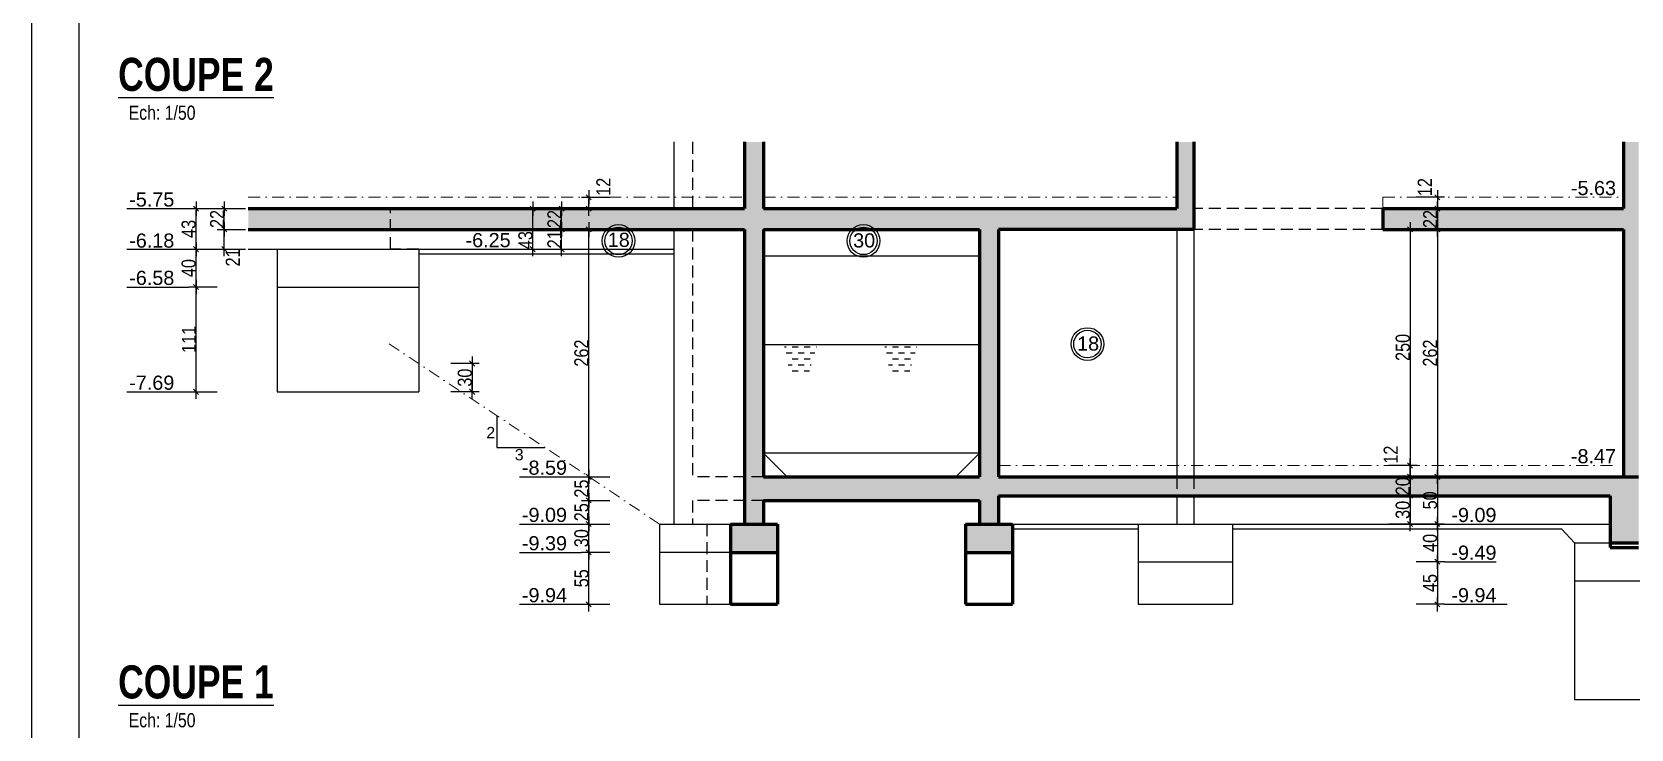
# Model space of a CAD drawing. Header units: centimetres. Extents: x 16433 to 114398, y -50094 to -12305.
# Drawn here: x 52258 to 53952, y -35873 to -35135 of the extents above; entities that cross this region are included whole.
import ezdxf
from ezdxf.enums import TextEntityAlignment as Align

# ---------------------------------------------------------------- set-up
doc = ezdxf.new("R2010")
doc.units = ezdxf.units.CM
doc.header["$LTSCALE"] = 0.5
doc.linetypes.add('CACHEX2', pattern=[19.05, 12.7, -6.35])
doc.linetypes.add('TIRETPTX2', pattern=[50.8, 25.4, -12.7, 0, -12.7])
doc.layers.get('DEFPOINTS').update_dxf_attribs({"linetype": 'CONTINUOUS'})
for name, color, linetype in [('01_cote_gen', 4, 'CONTINUOUS'), ('01_linteaux', 2, 'CONTINUOUS'), ('01_poch_murs', 253, 'CONTINUOUS'), ('01_texte', 230, 'CONTINUOUS'), ('AA_COTES', 2, 'CONTINUOUS')]:
    doc.layers.add(name, color=color, linetype=linetype)
doc.layers.add('01_murs_coup', color=5, linetype='CONTINUOUS', lineweight=60)
doc.layers.add('01_tram_axes', color=2, linetype='TIRETPTX2', lineweight=9)
doc.styles.add('ARIAL', font='arial.ttf')
doc.styles.add('impact', font='impact.ttf')
doc.styles.add('MATTE_TXT', font='arial.ttf')
doc.styles.add('STYLE2', font='ARIALN.TTF')
doc.dimstyles.new('JB50', dxfattribs={"dimscale": 0.1, "dimtxt": 150, "dimasz": 15, "dimexe": 0.1, "dimexo": 0.1, "dimgap": 0.09, "dimtad": 1, "dimdec": 1, "dimdsep": 46, "dimtxsty": 'STYLE2', "dimblk1": 'BOND_G', "dimblk2": 'BOND_D', "dimsah": 1, "dimcen": 1.5, "dimdle": 0.01, "dimse1": 1, "dimse2": 1, "dimclrd": 4, "dimclre": 2, "dimclrt": 6, "dimazin": 2, "dimtfac": 2.333333, "dimtdec": 1, "dimtix": 1, "dimtmove": 2, "dimatfit": 3, "dimldrblk": 'BOND_G', "dimfxl": 1, "dimtolj": 1, "dimtzin": 0, "dimarcsym": 0})

# ---------------------------------------------------------------- blocks, each defined once
blk = doc.blocks.new('BOND_G')
at = {"layer": 'AA_COTES', "color": 0}
for p, q in [((0, -5), (0, 15)), ((5, 0), (-5, 0)), ((1.8, 1.8), (-1.8, -1.8))]:
    blk.add_line(p, q, dxfattribs=at)
blk = doc.blocks.new('BOND_D')
at = {"layer": 'AA_COTES', "color": 0}
for p, q in [((5, 0), (-5, 0)), ((-1.8, -1.8), (1.8, 1.8)), ((0, 5), (0, -15))]:
    blk.add_line(p, q, dxfattribs=at)
blk = doc.blocks.new('*D3674')
at = {"layer": '01_cote_gen', "color": 4, "lineweight": -2, "transparency": 16777216}
blk.add_line((52461.7, -35342.3), (52461.7, -35323.3), dxfattribs=at)
at = {"layer": 'DEFPOINTS', "color": 0}
for p in [(52461.7, -35321.8), (52487, -35321.8), (52487, -35343.8)]:
    blk.add_point(p, dxfattribs=at)
at = {"layer": '01_cote_gen', "color": 4, "lineweight": -2, "transparency": 16777216, "xscale": 1.5, "yscale": 1.5, "zscale": 1.5}
for name, p, rotation in [('BOND_D', (52461.7, -35321.8), 90), ('BOND_G', (52461.7, -35343.8), 270)]:
    blk.add_blockref(name, p, dxfattribs=dict(at, rotation=rotation))
at = {"layer": '01_cote_gen', "color": 6, "transparency": 16777216, "insert": (52454.1, -35332.8), "char_height": 15, "attachment_point": 5, "rotation": 90, "style": 'STYLE2'}
blk.add_mtext('\\A1;22', dxfattribs=at)
blk = doc.blocks.new('*D3675')
at = {"layer": '01_cote_gen', "color": 4, "lineweight": -2, "transparency": 16777216}
blk.add_line((52461.7, -35363.3), (52461.7, -35345.3), dxfattribs=at)
at = {"layer": 'DEFPOINTS', "color": 0}
for p in [(52461.7, -35343.8), (52493.4, -35343.8), (52493.4, -35364.8)]:
    blk.add_point(p, dxfattribs=at)
at = {"layer": '01_cote_gen', "color": 4, "lineweight": -2, "transparency": 16777216, "xscale": 1.5, "yscale": 1.5, "zscale": 1.5}
for name, p, rotation in [('BOND_D', (52461.7, -35343.8), 90), ('BOND_G', (52461.7, -35364.8), 270)]:
    blk.add_blockref(name, p, dxfattribs=dict(at, rotation=rotation))
at = {"layer": '01_cote_gen', "color": 6, "transparency": 16777216, "insert": (52470.7, -35373.5), "char_height": 15, "attachment_point": 5, "rotation": 90, "style": 'STYLE2'}
blk.add_mtext('\\A1;21', dxfattribs=at)
blk = doc.blocks.new('*D3676')
at = {"layer": '01_cote_gen', "color": 4, "lineweight": -2, "transparency": 16777216}
blk.add_line((52431.7, -35363.3), (52431.7, -35323.3), dxfattribs=at)
at = {"layer": 'DEFPOINTS', "color": 0}
for p in [(52431.7, -35321.8), (52507.1, -35321.8), (52502.3, -35364.8)]:
    blk.add_point(p, dxfattribs=at)
at = {"layer": '01_cote_gen', "color": 4, "lineweight": -2, "transparency": 16777216, "xscale": 1.5, "yscale": 1.5, "zscale": 1.5}
for name, p, rotation in [('BOND_D', (52431.7, -35321.8), 90), ('BOND_G', (52431.7, -35364.8), 270)]:
    blk.add_blockref(name, p, dxfattribs=dict(at, rotation=rotation))
at = {"layer": '01_cote_gen', "color": 6, "transparency": 16777216, "insert": (52424, -35343.3), "char_height": 15, "attachment_point": 5, "rotation": 90, "style": 'STYLE2'}
blk.add_mtext('\\A1;43', dxfattribs=at)
blk = doc.blocks.new('*D3677')
at = {"layer": '01_cote_gen', "color": 4, "lineweight": -2, "transparency": 16777216}
blk.add_line((52431.7, -35403.3), (52431.7, -35366.3), dxfattribs=at)
at = {"layer": 'DEFPOINTS', "color": 0}
for p in [(52431.7, -35364.8), (52538.8, -35364.8), (52529.8, -35404.8)]:
    blk.add_point(p, dxfattribs=at)
at = {"layer": '01_cote_gen', "color": 4, "lineweight": -2, "transparency": 16777216, "xscale": 1.5, "yscale": 1.5, "zscale": 1.5}
for name, p, rotation in [('BOND_D', (52431.7, -35364.8), 90), ('BOND_G', (52431.7, -35404.8), 270)]:
    blk.add_blockref(name, p, dxfattribs=dict(at, rotation=rotation))
at = {"layer": '01_cote_gen', "color": 6, "transparency": 16777216, "insert": (52424, -35384.8), "char_height": 15, "attachment_point": 5, "rotation": 90, "style": 'STYLE2'}
blk.add_mtext('\\A1;40', dxfattribs=at)
blk = doc.blocks.new('*D3657')
at = {"layer": '01_cote_gen', "color": 4, "lineweight": -2, "transparency": 16777216}
blk.add_line((53717.5, -35607.3), (53717.5, -35624.3), dxfattribs=at)
at = {"layer": 'DEFPOINTS', "color": 0}
for p in [(53712.7, -35605.8), (53712.7, -35625.8), (53717.5, -35625.8)]:
    blk.add_point(p, dxfattribs=at)
at = {"layer": '01_cote_gen', "color": 4, "lineweight": -2, "transparency": 16777216, "xscale": 1.5, "yscale": 1.5, "zscale": 1.5}
for name, p, rotation in [('BOND_G', (53717.5, -35605.8), 90), ('BOND_D', (53717.5, -35625.8), 270)]:
    blk.add_blockref(name, p, dxfattribs=dict(at, rotation=rotation))
at = {"layer": '01_cote_gen', "color": 6, "transparency": 16777216, "insert": (53709.9, -35615.8), "char_height": 15, "attachment_point": 5, "rotation": 90, "style": 'STYLE2'}
blk.add_mtext('\\A1;20', dxfattribs=at)
blk = doc.blocks.new('*D3658')
at = {"layer": '01_cote_gen', "color": 4, "lineweight": -2, "transparency": 16777216}
blk.add_line((53717.5, -35627.3), (53717.5, -35654.3), dxfattribs=at)
at = {"layer": 'DEFPOINTS', "color": 0}
for p in [(53725, -35625.8), (53717.5, -35655.8), (53725, -35655.8)]:
    blk.add_point(p, dxfattribs=at)
at = {"layer": '01_cote_gen', "color": 4, "lineweight": -2, "transparency": 16777216, "xscale": 1.5, "yscale": 1.5, "zscale": 1.5}
for name, p, rotation in [('BOND_G', (53717.5, -35625.8), 90), ('BOND_D', (53717.5, -35655.8), 270)]:
    blk.add_blockref(name, p, dxfattribs=dict(at, rotation=rotation))
at = {"layer": '01_cote_gen', "color": 6, "transparency": 16777216, "insert": (53709.9, -35640.8), "char_height": 15, "attachment_point": 5, "rotation": 90, "style": 'STYLE2'}
blk.add_mtext('\\A1;30', dxfattribs=at)
blk = doc.blocks.new('*D3659')
at = {"layer": '01_cote_gen', "color": 4, "lineweight": -2, "transparency": 16777216}
blk.add_line((53746.5, -35607.3), (53746.5, -35654.3), dxfattribs=at)
at = {"layer": 'DEFPOINTS', "color": 0}
for p in [(53763.8, -35605.8), (53746.5, -35655.8), (53763.8, -35655.8)]:
    blk.add_point(p, dxfattribs=at)
at = {"layer": '01_cote_gen', "color": 4, "lineweight": -2, "transparency": 16777216, "xscale": 1.5, "yscale": 1.5, "zscale": 1.5}
for name, p, rotation in [('BOND_G', (53746.5, -35605.8), 90), ('BOND_D', (53746.5, -35655.8), 270)]:
    blk.add_blockref(name, p, dxfattribs=dict(at, rotation=rotation))
at = {"layer": '01_cote_gen', "color": 6, "transparency": 16777216, "insert": (53738.8, -35630.8), "char_height": 15, "attachment_point": 5, "rotation": 90, "style": 'STYLE2'}
blk.add_mtext('\\A1;50', dxfattribs=at)
blk = doc.blocks.new('*D3660')
at = {"layer": '01_cote_gen', "color": 4, "lineweight": -2, "transparency": 16777216}
blk.add_line((53717.5, -35595.3), (53717.5, -35604.3), dxfattribs=at)
at = {"layer": 'DEFPOINTS', "color": 0}
for p in [(53732.1, -35593.8), (53717.5, -35605.8), (53724, -35605.8)]:
    blk.add_point(p, dxfattribs=at)
at = {"layer": '01_cote_gen', "color": 4, "lineweight": -2, "transparency": 16777216, "xscale": 1.5, "yscale": 1.5, "zscale": 1.5}
for name, p, rotation in [('BOND_G', (53717.5, -35593.8), 90), ('BOND_D', (53717.5, -35605.8), 270)]:
    blk.add_blockref(name, p, dxfattribs=dict(at, rotation=rotation))
at = {"layer": '01_cote_gen', "color": 6, "transparency": 16777216, "insert": (53697.1, -35582.4), "char_height": 15, "attachment_point": 5, "rotation": 90, "style": 'STYLE2'}
blk.add_mtext('\\A1;12', dxfattribs=at)
blk = doc.blocks.new('*D3661')
at = {"layer": '01_cote_gen', "color": 4, "lineweight": -2, "transparency": 16777216}
blk.add_line((53746.5, -35345.3), (53746.5, -35604.3), dxfattribs=at)
at = {"layer": 'DEFPOINTS', "color": 0}
for p in [(53734.1, -35343.8), (53739, -35605.8), (53746.5, -35605.8)]:
    blk.add_point(p, dxfattribs=at)
at = {"layer": '01_cote_gen', "color": 4, "lineweight": -2, "transparency": 16777216, "xscale": 1.5, "yscale": 1.5, "zscale": 1.5}
for name, p, rotation in [('BOND_G', (53746.5, -35343.8), 90), ('BOND_D', (53746.5, -35605.8), 270)]:
    blk.add_blockref(name, p, dxfattribs=dict(at, rotation=rotation))
at = {"layer": '01_cote_gen', "color": 6, "transparency": 16777216, "insert": (53738.8, -35474.8), "char_height": 15, "attachment_point": 5, "rotation": 90, "style": 'STYLE2'}
blk.add_mtext('\\A1;262', dxfattribs=at)
blk = doc.blocks.new('*D3662')
at = {"layer": '01_cote_gen', "color": 4, "lineweight": -2, "transparency": 16777216}
blk.add_line((53717.5, -35345.3), (53717.5, -35592.3), dxfattribs=at)
at = {"layer": 'DEFPOINTS', "color": 0}
for p in [(53711.5, -35343.8), (53717.5, -35593.8), (53725, -35593.8)]:
    blk.add_point(p, dxfattribs=at)
at = {"layer": '01_cote_gen', "color": 4, "lineweight": -2, "transparency": 16777216, "xscale": 1.5, "yscale": 1.5, "zscale": 1.5}
for name, p, rotation in [('BOND_G', (53717.5, -35343.8), 90), ('BOND_D', (53717.5, -35593.8), 270)]:
    blk.add_blockref(name, p, dxfattribs=dict(at, rotation=rotation))
at = {"layer": '01_cote_gen', "color": 6, "transparency": 16777216, "insert": (53709.9, -35468.8), "char_height": 15, "attachment_point": 5, "rotation": 90, "style": 'STYLE2'}
blk.add_mtext('\\A1;250', dxfattribs=at)
blk = doc.blocks.new('*D3663')
at = {"layer": '01_cote_gen', "color": 4, "lineweight": -2, "transparency": 16777216}
blk.add_line((53746.5, -35323.3), (53746.5, -35342.3), dxfattribs=at)
at = {"layer": 'DEFPOINTS', "color": 0}
for p in [(53756.2, -35321.8), (53746.5, -35343.8), (53756.2, -35343.8)]:
    blk.add_point(p, dxfattribs=at)
at = {"layer": '01_cote_gen', "color": 4, "lineweight": -2, "transparency": 16777216, "xscale": 1.5, "yscale": 1.5, "zscale": 1.5}
for name, p, rotation in [('BOND_G', (53746.5, -35321.8), 90), ('BOND_D', (53746.5, -35343.8), 270)]:
    blk.add_blockref(name, p, dxfattribs=dict(at, rotation=rotation))
at = {"layer": '01_cote_gen', "color": 6, "transparency": 16777216, "insert": (53738.9, -35332.8), "char_height": 15, "attachment_point": 5, "rotation": 90, "style": 'STYLE2'}
blk.add_mtext('\\A1;22', dxfattribs=at)
blk = doc.blocks.new('*D3664')
at = {"layer": '01_cote_gen', "color": 4, "lineweight": -2, "transparency": 16777216}
blk.add_line((53746.5, -35311.3), (53746.5, -35320.3), dxfattribs=at)
at = {"layer": 'DEFPOINTS', "color": 0}
for p in [(53763.5, -35309.8), (53746.5, -35321.8), (53763.5, -35321.8)]:
    blk.add_point(p, dxfattribs=at)
at = {"layer": '01_cote_gen', "color": 4, "lineweight": -2, "transparency": 16777216, "xscale": 1.5, "yscale": 1.5, "zscale": 1.5}
for name, p, rotation in [('BOND_G', (53746.5, -35309.8), 90), ('BOND_D', (53746.5, -35321.8), 270)]:
    blk.add_blockref(name, p, dxfattribs=dict(at, rotation=rotation))
at = {"layer": '01_cote_gen', "color": 6, "transparency": 16777216, "insert": (53733.2, -35299), "char_height": 15, "attachment_point": 5, "rotation": 90, "style": 'STYLE2'}
blk.add_mtext('\\A1;12', dxfattribs=at)
blk = doc.blocks.new('*D3665')
at = {"layer": '01_cote_gen', "color": 4, "lineweight": -2, "transparency": 16777216}
blk.add_line((53746.5, -35657.3), (53746.5, -35694.3), dxfattribs=at)
at = {"layer": 'DEFPOINTS', "color": 0}
for p in [(53739, -35655.8), (53724, -35695.8), (53746.5, -35695.8)]:
    blk.add_point(p, dxfattribs=at)
at = {"layer": '01_cote_gen', "color": 4, "lineweight": -2, "transparency": 16777216, "xscale": 1.5, "yscale": 1.5, "zscale": 1.5}
for name, p, rotation in [('BOND_G', (53746.5, -35655.8), 90), ('BOND_D', (53746.5, -35695.8), 270)]:
    blk.add_blockref(name, p, dxfattribs=dict(at, rotation=rotation))
at = {"layer": '01_cote_gen', "color": 6, "transparency": 16777216, "insert": (53738.8, -35675.8), "char_height": 15, "attachment_point": 5, "rotation": 90, "style": 'STYLE2'}
blk.add_mtext('\\A1;40', dxfattribs=at)
blk = doc.blocks.new('*D3666')
at = {"layer": '01_cote_gen', "color": 4, "lineweight": -2, "transparency": 16777216}
blk.add_line((53746.5, -35697.3), (53746.5, -35739.3), dxfattribs=at)
at = {"layer": 'DEFPOINTS', "color": 0}
for p in [(53724, -35695.8), (53724, -35740.8), (53746.5, -35740.8)]:
    blk.add_point(p, dxfattribs=at)
at = {"layer": '01_cote_gen', "color": 4, "lineweight": -2, "transparency": 16777216, "xscale": 1.5, "yscale": 1.5, "zscale": 1.5}
for name, p, rotation in [('BOND_G', (53746.5, -35695.8), 90), ('BOND_D', (53746.5, -35740.8), 270)]:
    blk.add_blockref(name, p, dxfattribs=dict(at, rotation=rotation))
at = {"layer": '01_cote_gen', "color": 6, "transparency": 16777216, "insert": (53738.8, -35718.3), "char_height": 15, "attachment_point": 5, "rotation": 90, "style": 'STYLE2'}
blk.add_mtext('\\A1;45', dxfattribs=at)
blk = doc.blocks.new('*D3678')
at = {"layer": '01_cote_gen', "color": 4, "lineweight": -2, "transparency": 16777216}
blk.add_line((52847.6, -35654.3), (52847.6, -35632.3), dxfattribs=at)
at = {"layer": 'DEFPOINTS', "color": 0}
for p in [(52847.6, -35630.8), (52870.1, -35630.8), (52870.1, -35655.8)]:
    blk.add_point(p, dxfattribs=at)
at = {"layer": '01_cote_gen', "color": 4, "lineweight": -2, "transparency": 16777216, "xscale": 1.5, "yscale": 1.5, "zscale": 1.5}
for name, p, rotation in [('BOND_D', (52847.6, -35630.8), 90), ('BOND_G', (52847.6, -35655.8), 270)]:
    blk.add_blockref(name, p, dxfattribs=dict(at, rotation=rotation))
at = {"layer": '01_cote_gen', "color": 6, "transparency": 16777216, "insert": (52840, -35643.3), "char_height": 15, "attachment_point": 5, "rotation": 90, "style": 'STYLE2'}
blk.add_mtext('\\A1;25', dxfattribs=at)
blk = doc.blocks.new('*D3679')
at = {"layer": '01_cote_gen', "color": 4, "lineweight": -2, "transparency": 16777216}
blk.add_line((52847.6, -35629.3), (52847.6, -35607.3), dxfattribs=at)
at = {"layer": 'DEFPOINTS', "color": 0}
for p in [(52847.6, -35605.8), (52861.8, -35605.8), (52861.8, -35630.8)]:
    blk.add_point(p, dxfattribs=at)
at = {"layer": '01_cote_gen', "color": 4, "lineweight": -2, "transparency": 16777216, "xscale": 1.5, "yscale": 1.5, "zscale": 1.5}
for name, p, rotation in [('BOND_D', (52847.6, -35605.8), 90), ('BOND_G', (52847.6, -35630.8), 270)]:
    blk.add_blockref(name, p, dxfattribs=dict(at, rotation=rotation))
at = {"layer": '01_cote_gen', "color": 6, "transparency": 16777216, "insert": (52840, -35618.3), "char_height": 15, "attachment_point": 5, "rotation": 90, "style": 'STYLE2'}
blk.add_mtext('\\A1;25', dxfattribs=at)
blk = doc.blocks.new('*D3680')
at = {"layer": '01_cote_gen', "color": 4, "lineweight": -2, "transparency": 16777216}
blk.add_line((52847.6, -35604.3), (52847.6, -35345.3), dxfattribs=at)
at = {"layer": 'DEFPOINTS', "color": 0}
for p in [(52847.6, -35343.8), (52975.2, -35343.8), (52870.1, -35605.8)]:
    blk.add_point(p, dxfattribs=at)
at = {"layer": '01_cote_gen', "color": 4, "lineweight": -2, "transparency": 16777216, "xscale": 1.5, "yscale": 1.5, "zscale": 1.5}
for name, p, rotation in [('BOND_D', (52847.6, -35343.8), 90), ('BOND_G', (52847.6, -35605.8), 270)]:
    blk.add_blockref(name, p, dxfattribs=dict(at, rotation=rotation))
at = {"layer": '01_cote_gen', "color": 6, "transparency": 16777216, "insert": (52840, -35474.8), "char_height": 15, "attachment_point": 5, "rotation": 90, "style": 'STYLE2'}
blk.add_mtext('\\A1;262', dxfattribs=at)
blk = doc.blocks.new('*D3681')
at = {"layer": '01_cote_gen', "color": 4, "lineweight": -2, "transparency": 16777216}
blk.add_line((52847.6, -35320.3), (52847.6, -35311.3), dxfattribs=at)
at = {"layer": 'DEFPOINTS', "color": 0}
for p in [(52847.6, -35309.8), (52873.2, -35309.8), (52870.1, -35321.8)]:
    blk.add_point(p, dxfattribs=at)
at = {"layer": '01_cote_gen', "color": 4, "lineweight": -2, "transparency": 16777216, "xscale": 1.5, "yscale": 1.5, "zscale": 1.5}
for name, p, rotation in [('BOND_D', (52847.6, -35309.8), 90), ('BOND_G', (52847.6, -35321.8), 270)]:
    blk.add_blockref(name, p, dxfattribs=dict(at, rotation=rotation))
at = {"layer": '01_cote_gen', "color": 6, "transparency": 16777216, "insert": (52863.2, -35298.7), "char_height": 15, "attachment_point": 5, "rotation": 90, "style": 'STYLE2'}
blk.add_mtext('\\A1;12', dxfattribs=at)
blk = doc.blocks.new('*D3682')
at = {"layer": '01_cote_gen', "color": 4, "lineweight": -2, "transparency": 16777216}
blk.add_line((52788.3, -35363.3), (52788.3, -35323.3), dxfattribs=at)
at = {"layer": 'DEFPOINTS', "color": 0}
for p in [(52788.3, -35321.8), (52790.9, -35321.8), (52790.9, -35364.8)]:
    blk.add_point(p, dxfattribs=at)
at = {"layer": '01_cote_gen', "color": 4, "lineweight": -2, "transparency": 16777216, "xscale": 1.5, "yscale": 1.5, "zscale": 1.5}
for name, p, rotation in [('BOND_D', (52788.3, -35321.8), 90), ('BOND_G', (52788.3, -35364.8), 270)]:
    blk.add_blockref(name, p, dxfattribs=dict(at, rotation=rotation))
at = {"layer": '01_cote_gen', "color": 6, "transparency": 16777216, "insert": (52780.7, -35355.2), "char_height": 15, "attachment_point": 5, "rotation": 90, "style": 'STYLE2'}
blk.add_mtext('\\A1;43', dxfattribs=at)
blk = doc.blocks.new('*D3683')
at = {"layer": '01_cote_gen', "color": 4, "lineweight": -2, "transparency": 16777216}
blk.add_line((52818.9, -35363.3), (52818.9, -35345.3), dxfattribs=at)
at = {"layer": 'DEFPOINTS', "color": 0}
for p in [(52818.9, -35343.8), (52840.3, -35343.8), (52840.3, -35364.8)]:
    blk.add_point(p, dxfattribs=at)
at = {"layer": '01_cote_gen', "color": 4, "lineweight": -2, "transparency": 16777216, "xscale": 1.5, "yscale": 1.5, "zscale": 1.5}
for name, p, rotation in [('BOND_D', (52818.9, -35343.8), 90), ('BOND_G', (52818.9, -35364.8), 270)]:
    blk.add_blockref(name, p, dxfattribs=dict(at, rotation=rotation))
at = {"layer": '01_cote_gen', "color": 6, "transparency": 16777216, "insert": (52811.3, -35354.3), "char_height": 15, "attachment_point": 5, "rotation": 90, "style": 'STYLE2'}
blk.add_mtext('\\A1;21', dxfattribs=at)
blk = doc.blocks.new('*D3684')
at = {"layer": '01_cote_gen', "color": 4, "lineweight": -2, "transparency": 16777216}
blk.add_line((52818.9, -35342.3), (52818.9, -35323.3), dxfattribs=at)
at = {"layer": 'DEFPOINTS', "color": 0}
for p in [(52818.9, -35321.8), (52826.4, -35321.8), (52826.4, -35343.8)]:
    blk.add_point(p, dxfattribs=at)
at = {"layer": '01_cote_gen', "color": 4, "lineweight": -2, "transparency": 16777216, "xscale": 1.5, "yscale": 1.5, "zscale": 1.5}
for name, p, rotation in [('BOND_D', (52818.9, -35321.8), 90), ('BOND_G', (52818.9, -35343.8), 270)]:
    blk.add_blockref(name, p, dxfattribs=dict(at, rotation=rotation))
at = {"layer": '01_cote_gen', "color": 6, "transparency": 16777216, "insert": (52811.3, -35332.8), "char_height": 15, "attachment_point": 5, "rotation": 90, "style": 'STYLE2'}
blk.add_mtext('\\A1;22', dxfattribs=at)
blk = doc.blocks.new('*D3685')
at = {"layer": '01_cote_gen', "color": 4, "lineweight": -2, "transparency": 16777216}
blk.add_line((52847.6, -35739.3), (52847.6, -35687.3), dxfattribs=at)
at = {"layer": 'DEFPOINTS', "color": 0}
for p in [(52847.6, -35685.8), (52863.6, -35685.8), (52863.6, -35740.8)]:
    blk.add_point(p, dxfattribs=at)
at = {"layer": '01_cote_gen', "color": 4, "lineweight": -2, "transparency": 16777216, "xscale": 1.5, "yscale": 1.5, "zscale": 1.5}
for name, p, rotation in [('BOND_D', (52847.6, -35685.8), 90), ('BOND_G', (52847.6, -35740.8), 270)]:
    blk.add_blockref(name, p, dxfattribs=dict(at, rotation=rotation))
at = {"layer": '01_cote_gen', "color": 6, "transparency": 16777216, "insert": (52840, -35713.3), "char_height": 15, "attachment_point": 5, "rotation": 90, "style": 'STYLE2'}
blk.add_mtext('\\A1;55', dxfattribs=at)
blk = doc.blocks.new('*D3686')
at = {"layer": '01_cote_gen', "color": 4, "lineweight": -2, "transparency": 16777216}
blk.add_line((52847.6, -35684.3), (52847.6, -35657.3), dxfattribs=at)
at = {"layer": 'DEFPOINTS', "color": 0}
for p in [(52847.6, -35655.8), (52870.1, -35655.8), (52870.1, -35685.8)]:
    blk.add_point(p, dxfattribs=at)
at = {"layer": '01_cote_gen', "color": 4, "lineweight": -2, "transparency": 16777216, "xscale": 1.5, "yscale": 1.5, "zscale": 1.5}
for name, p, rotation in [('BOND_D', (52847.6, -35655.8), 90), ('BOND_G', (52847.6, -35685.8), 270)]:
    blk.add_blockref(name, p, dxfattribs=dict(at, rotation=rotation))
at = {"layer": '01_cote_gen', "color": 6, "transparency": 16777216, "insert": (52840, -35670.8), "char_height": 15, "attachment_point": 5, "rotation": 90, "style": 'STYLE2'}
blk.add_mtext('\\A1;30', dxfattribs=at)
blk = doc.blocks.new('*D3687')
at = {"layer": '01_cote_gen', "color": 4, "lineweight": -2, "transparency": 16777216}
blk.add_line((52431.7, -35514.3), (52431.7, -35406.3), dxfattribs=at)
at = {"layer": 'DEFPOINTS', "color": 0}
for p in [(52431.7, -35404.8), (52454.2, -35404.8), (52487, -35515.8)]:
    blk.add_point(p, dxfattribs=at)
at = {"layer": '01_cote_gen', "color": 4, "lineweight": -2, "transparency": 16777216, "xscale": 1.5, "yscale": 1.5, "zscale": 1.5}
for name, p, rotation in [('BOND_D', (52431.7, -35404.8), 90), ('BOND_G', (52431.7, -35515.8), 270)]:
    blk.add_blockref(name, p, dxfattribs=dict(at, rotation=rotation))
at = {"layer": '01_cote_gen', "color": 6, "transparency": 16777216, "insert": (52424.2, -35460.3), "char_height": 15, "attachment_point": 5, "rotation": 90, "style": 'STYLE2'}
blk.add_mtext('\\A1;111', dxfattribs=at)
blk = doc.blocks.new('*D3688')
at = {"layer": '01_cote_gen', "color": 4, "lineweight": -2, "transparency": 16777216}
blk.add_line((52724.2, -35487.3), (52724.2, -35514.3), dxfattribs=at)
at = {"layer": 'DEFPOINTS', "color": 0}
for p in [(52667.6, -35485.8), (52667.6, -35515.8), (52724.2, -35515.8)]:
    blk.add_point(p, dxfattribs=at)
at = {"layer": '01_cote_gen', "color": 4, "lineweight": -2, "transparency": 16777216, "xscale": 1.5, "yscale": 1.5, "zscale": 1.5}
for name, p, rotation in [('BOND_G', (52724.2, -35485.8), 90), ('BOND_D', (52724.2, -35515.8), 270)]:
    blk.add_blockref(name, p, dxfattribs=dict(at, rotation=rotation))
at = {"layer": '01_cote_gen', "color": 6, "transparency": 16777216, "insert": (52716.5, -35500.8), "char_height": 15, "attachment_point": 5, "rotation": 90, "style": 'STYLE2'}
blk.add_mtext('\\A1;30', dxfattribs=at)

msp = doc.modelspace()

# ---------------------------------------------------------------- hatches: boundary and pattern name
at = {"layer": '01_linteaux'}
h = msp.add_hatch(dxfattribs=at)
h.set_pattern_fill('DASH', color=256, scale=2)
h.set_pattern_definition([(0, (14613.7314, -18202.379), (6.35, 6.35), [6.35, -6.35])])
h.paths.add_polyline_path([(53089.648, -35465.823), (53054.56, -35465.823), (53060.408, -35493.965), (53081.251, -35493.965)])
h = msp.add_hatch(dxfattribs=at)
h.set_pattern_fill('DASH', color=256, scale=2)
h.set_pattern_definition([(0, (14720.0146, -18202.379), (6.35, 6.35), [6.35, -6.35])])
h.paths.add_polyline_path([(53195.931, -35465.823), (53160.843, -35465.823), (53166.691, -35493.965), (53187.534, -35493.965)])
at = {"layer": '01_poch_murs', "ltscale": 2}
h = msp.add_hatch(color=256, dxfattribs=at)
h.dxf.hatch_style = 1
h.paths.add_polyline_path([(53959.637, -35251.246), (53943.637, -35251.246), (53943.637, -35321.823), (53688.637, -35321.823), (53688.637, -35343.823), (53943.637, -35343.823), (53943.637, -35605.823), (53959.637, -35605.823)])
h.paths.add_polyline_path([(53488.637, -35251.246), (53470.637, -35251.246), (53470.637, -35321.823), (53032.671, -35321.823), (53032.671, -35251.246), (53012.671, -35251.246), (53012.671, -35321.823), (52486.957, -35321.823), (52486.957, -35343.823), (53012.671, -35343.823), (53012.671, -35655.823), (53032.671, -35655.823), (53032.671, -35630.823), (53261.637, -35630.823), (53261.637, -35655.823), (53281.637, -35655.823), (53281.637, -35625.823), (53929.637, -35625.823), (53929.637, -35675.823), (53959.637, -35675.823), (53959.637, -35605.823), (53281.637, -35605.823), (53281.637, -35343.823), (53488.637, -35343.823)])
h.paths.add_polyline_path([(53261.637, -35343.823), (53261.637, -35605.823), (53032.671, -35605.823), (53032.671, -35343.823)], flags=16)
h.paths.add_polyline_path([(53296.637, -35655.823), (53246.637, -35655.823), (53246.637, -35685.823), (53296.637, -35685.823)])
h.paths.add_polyline_path([(53047.671, -35655.823), (52997.671, -35655.823), (52997.671, -35685.823), (53047.671, -35685.823)])

# ---------------------------------------------------------------- linework, layer by layer
at = {"layer": '01_cote_gen'}
msp.add_line((52257.974, -38073.211), (52257.974, -33873.211), dxfattribs=at)
at = {"layer": '01_linteaux'}
for p, q in [((52937.637, -35251.246), (52937.637, -35321.823)), ((52937.637, -35343.823), (52937.637, -35655.823)), ((53470.637, -35343.823), (53470.637, -35605.823)), ((53488.637, -35343.823), (53488.637, -35605.823)), ((52486.957, -35364.823), (52517.637, -35364.823)), ((52517.637, -35364.823), (52517.637, -35515.823)), ((52517.637, -35364.823), (52667.637, -35364.823)), ((52667.637, -35364.823), (52937.637, -35364.823)), ((52667.637, -35364.823), (52667.637, -35404.823)), ((52667.637, -35369.823), (52937.637, -35369.823)), ((53032.671, -35371.823), (53261.637, -35371.823)), ((52517.637, -35404.823), (52667.637, -35404.823)), ((52667.637, -35404.823), (52667.637, -35515.823)), ((53032.671, -35465.823), (53261.637, -35465.823)), ((53081.251, -35493.965), (53081.251, -35493.965)), ((53187.534, -35493.965), (53187.534, -35493.965)), ((52517.637, -35515.823), (52667.637, -35515.823)), ((53032.671, -35580.823), (53057.671, -35605.823)), ((53261.637, -35580.823), (53032.671, -35580.823)), ((53261.637, -35580.823), (53236.637, -35605.823)), ((53470.637, -35625.823), (53470.637, -35655.823)), ((53488.637, -35625.823), (53488.637, -35655.823)), ((52922.637, -35655.823), (52922.637, -35740.823)), ((52922.637, -35655.823), (52997.671, -35655.823)), ((53296.637, -35655.823), (53429.637, -35655.823)), ((53296.637, -35660.823), (53429.637, -35660.823)), ((53429.637, -35655.823), (53429.637, -35740.823)), ((53429.637, -35655.823), (53529.637, -35655.823)), ((53429.637, -35655.823), (53429.637, -35655.823)), ((53529.637, -35655.823), (53529.637, -35740.823)), ((53529.637, -35655.823), (53929.637, -35655.823)), ((53529.637, -35660.823), (53877.83, -35660.823)), ((53891.637, -35675.823), (53877.83, -35660.823)), ((53891.637, -35655.823), (53891.637, -35655.823)), ((53891.637, -35675.823), (53929.637, -35675.823)), ((53891.637, -35675.823), (53891.637, -35841.823)), ((52997.671, -35685.823), (52922.637, -35685.823)), ((53429.637, -35695.823), (53529.637, -35695.823)), ((53891.637, -35715.823), (54011.637, -35715.823)), ((52922.637, -35740.823), (52997.671, -35740.823)), ((53429.637, -35740.823), (53529.637, -35740.823)), ((53891.637, -35841.823), (54011.637, -35841.823))]:
    msp.add_line(p, q, dxfattribs=at)
at = {"layer": '01_linteaux', "linetype": 'CACHEX2', "ltscale": 2}
for p, q in [((52957.637, -35251.246), (52957.637, -35321.823)), ((52637.637, -35364.823), (52637.637, -35321.823)), ((53688.637, -35321.823), (53488.637, -35321.823)), ((52957.637, -35343.823), (52957.637, -35605.823)), ((53688.637, -35343.823), (53488.637, -35343.823)), ((52667.637, -35364.823), (52637.637, -35364.823)), ((53032.671, -35605.823), (52957.637, -35605.823)), ((53470.637, -35605.823), (53470.637, -35625.823)), ((53488.637, -35605.823), (53488.637, -35625.823)), ((52957.637, -35630.823), (52957.637, -35655.823)), ((53032.671, -35630.823), (52957.637, -35630.823)), ((52972.637, -35655.823), (52972.637, -35740.823))]:
    msp.add_line(p, q, dxfattribs=at)
at = {"layer": '01_murs_coup'}
for p, q in [((53012.671, -35251.246), (53012.671, -35321.823)), ((53032.671, -35251.246), (53032.671, -35321.823)), ((53470.637, -35251.246), (53470.637, -35321.823)), ((53488.637, -35251.246), (53488.637, -35343.823)), ((53943.637, -35251.246), (53943.637, -35321.823)), ((52486.957, -35321.823), (53012.671, -35321.823)), ((53032.671, -35321.823), (53470.637, -35321.823)), ((53688.637, -35321.823), (53943.637, -35321.823)), ((53688.637, -35321.823), (53688.637, -35343.823)), ((52486.957, -35343.823), (53012.671, -35343.823)), ((53012.671, -35343.823), (53012.671, -35655.823)), ((53032.671, -35343.823), (53261.637, -35343.823)), ((53032.671, -35343.823), (53032.671, -35605.823)), ((53261.637, -35343.823), (53261.637, -35605.823)), ((53281.637, -35343.823), (53281.637, -35605.823)), ((53488.637, -35343.823), (53281.637, -35343.823)), ((53688.637, -35343.823), (53943.637, -35343.823)), ((53943.637, -35343.823), (53943.637, -35605.823)), ((53032.671, -35605.823), (53261.637, -35605.823)), ((53281.637, -35605.823), (53959.637, -35605.823)), ((53032.671, -35630.823), (53261.637, -35630.823)), ((53032.671, -35630.823), (53032.671, -35655.823)), ((53261.637, -35630.823), (53261.637, -35655.823)), ((53281.637, -35625.823), (53929.637, -35625.823)), ((53281.637, -35625.823), (53281.637, -35655.823)), ((53929.637, -35625.823), (53929.637, -35680.823)), ((52997.671, -35655.823), (53047.671, -35655.823)), ((52997.671, -35655.823), (52997.671, -35740.823)), ((53047.671, -35655.823), (53047.671, -35740.823)), ((53246.637, -35655.823), (53296.637, -35655.823)), ((53246.637, -35655.823), (53246.637, -35740.823)), ((53296.637, -35655.823), (53296.637, -35740.823)), ((53929.637, -35675.823), (53959.637, -35675.823)), ((53929.637, -35680.823), (53959.637, -35680.823)), ((52997.671, -35685.823), (53047.671, -35685.823)), ((53246.637, -35685.823), (53296.637, -35685.823)), ((52997.671, -35740.823), (53047.671, -35740.823)), ((53246.637, -35740.823), (53296.637, -35740.823))]:
    msp.add_line(p, q, dxfattribs=at)
at = {"layer": '01_texte'}
for p, q in [((52307.974, -38023.211), (52307.974, -33923.211)), ((52358.422, -35321.823), (52424.192, -35321.823)), ((52358.422, -35364.823), (52424.192, -35364.823)), ((52358.422, -35404.823), (52424.192, -35404.823)), ((52358.422, -35515.823), (52424.192, -35515.823)), ((52750.277, -35540.916), (52750.277, -35574.755)), ((52750.277, -35574.755), (52801.035, -35574.755)), ((52774.351, -35605.823), (52840.121, -35605.823)), ((52774.351, -35655.823), (52840.121, -35655.823)), ((52774.351, -35685.823), (52840.121, -35685.823)), ((53753.977, -35695.823), (53808.899, -35695.823)), ((52774.351, -35740.823), (52840.121, -35740.823)), ((53753.977, -35740.823), (53820.399, -35740.823))]:
    msp.add_line(p, q, dxfattribs=at)
for centre, radius in [((52879.193, -35356.033), 17.309), ((52879.193, -35356.033), 14.533), ((53138.627, -35356.033), 17.309), ((53138.627, -35356.033), 14.533), ((53375.842, -35465.206), 17.309), ((53375.842, -35465.206), 14.533)]:
    msp.add_circle(centre, radius, dxfattribs=at)
at = {"layer": '01_tram_axes'}
for p, q in [((52486.957, -35309.823), (53012.671, -35309.823)), ((53032.671, -35309.823), (53470.637, -35309.823)), ((53688.637, -35309.823), (53943.637, -35309.823)), ((53688.637, -35309.823), (53688.637, -35321.823)), ((52922.637, -35655.823), (52634.886, -35463.989)), ((53281.637, -35593.823), (53943.637, -35593.823))]:
    msp.add_line(p, q, dxfattribs=at)

# ---------------------------------------------------------------- texts
at = {"layer": '01_texte', "style": 'impact'}
for s, p in [('%%UCOUPE 2', (52431.661, -35207.67)), ('%%UCOUPE 1', (52431.661, -35851.033))]:
    msp.add_text(s, height=35, dxfattribs=at).set_placement(p, align=Align.BOTTOM_CENTER)
at = {"layer": '01_texte', "style": 'MATTE_TXT', "width": 0.8}
for p in [(52395.783, -35232.23), (52395.783, -35875.594)]:
    msp.add_text('Ech: 1/50', height=15, dxfattribs=at).set_placement(p, align=Align.BOTTOM_CENTER)
at = {"layer": '01_texte', "style": 'ARIAL'}
for s, height, p in [('-5.63', 15, (53887.941, -35307.525)), ('-5.75', 15, (52360.965, -35319.663)), ('-6.18', 15, (52360.965, -35363.163)), ('-6.25', 15, (52717.176, -35362.663)), ('18', 15, (52867.821, -35362.357)), ('30', 15, (53127.711, -35362.991)), ('-6.58', 15, (52360.965, -35402.663)), ('18', 15, (53364.925, -35472.165)), ('-7.69', 15, (52360.965, -35513.664)), ('2', 12, (52739.212, -35565.013)), ('3', 12, (52769.36, -35588.358)), ('-8.47', 15, (53887.941, -35591.525)), ('-8.59', 15, (52776.894, -35603.663)), ('-9.09', 15, (52776.894, -35653.663)), ('-9.09', 15, (53761.342, -35653.754)), ('-9.39', 15, (52776.894, -35683.663)), ('-9.49', 15, (53761.342, -35693.663)), ('-9.94', 15, (52776.894, -35738.663)), ('-9.94', 15, (53761.342, -35738.663))]:
    msp.add_text(s, height=height, dxfattribs=at).set_placement(p)

# ---------------------------------------------------------------- dimensions: what is measured, and where the dimension line sits
at = {"layer": '01_cote_gen'}
for base, p1, p2, picture, middle in [((52847.621, -35309.823), (52870.121, -35321.823), (52873.207, -35309.823), '*D3681', (52863.172, -35298.68)), ((53746.477, -35321.823), (53763.547, -35309.823), (53763.547, -35321.823), '*D3664', (53733.15, -35298.999)), ((52788.327, -35321.823), (52790.927, -35364.823), (52790.927, -35321.823), '*D3682', (52780.66, -35355.174)), ((52461.679, -35343.823), (52493.38, -35364.823), (52493.38, -35343.823), '*D3675', (52470.732, -35373.536)), ((53717.542, -35605.823), (53732.054, -35593.823), (53723.977, -35605.823), '*D3660', (53697.089, -35582.388))]:
    dim = msp.add_linear_dim(base=base, p1=p1, p2=p2, angle=90, dimstyle='JB50', dxfattribs=at)
    dim.commit()
    dim.dimension.update_dxf_attribs({"geometry": picture, "text_midpoint": middle, "dimtype": 160})
for base, p1, p2, picture, middle in [((52431.692, -35321.823), (52502.297, -35364.823), (52507.088, -35321.823), '*D3676', (52424.024, -35343.323)), ((52461.679, -35321.823), (52486.957, -35343.823), (52486.957, -35321.823), '*D3674', (52454.139, -35332.823)), ((52818.871, -35321.823), (52826.371, -35343.823), (52826.371, -35321.823), '*D3684', (52811.331, -35332.823)), ((53746.477, -35343.823), (53756.182, -35321.823), (53756.182, -35343.823), '*D3663', (53738.937, -35332.823)), ((52818.871, -35343.823), (52840.317, -35364.823), (52840.317, -35343.823), '*D3683', (52811.331, -35354.323)), ((52847.621, -35343.823), (52870.121, -35605.823), (52975.161, -35343.823), '*D3680', (52839.954, -35474.823)), ((53717.542, -35593.823), (53711.467, -35343.823), (53725.042, -35593.823), '*D3662', (53709.875, -35468.823)), ((53746.477, -35605.823), (53734.088, -35343.823), (53738.977, -35605.823), '*D3661', (53738.809, -35474.823)), ((52431.692, -35364.823), (52529.793, -35404.823), (52538.789, -35364.823), '*D3677', (52424.024, -35384.823)), ((52431.692, -35404.823), (52486.957, -35515.823), (52454.192, -35404.823), '*D3687', (52424.152, -35460.323)), ((52724.185, -35515.823), (52667.637, -35485.823), (52667.637, -35515.823), '*D3688', (52716.517, -35500.823)), ((52847.621, -35605.823), (52861.756, -35630.823), (52861.756, -35605.823), '*D3679', (52839.954, -35618.323)), ((53717.542, -35625.823), (53712.671, -35605.823), (53712.671, -35625.823), '*D3657', (53709.875, -35615.823)), ((53746.477, -35655.823), (53763.784, -35605.823), (53763.784, -35655.823), '*D3659', (53738.809, -35630.823)), ((52847.621, -35630.823), (52870.121, -35655.823), (52870.121, -35630.823), '*D3678', (52839.954, -35643.323)), ((53717.542, -35655.823), (53725.042, -35625.823), (53725.042, -35655.823), '*D3658', (53709.875, -35640.823)), ((52847.621, -35655.823), (52870.121, -35685.823), (52870.121, -35655.823), '*D3686', (52839.954, -35670.823)), ((53746.477, -35695.823), (53738.977, -35655.823), (53723.977, -35695.823), '*D3665', (53738.809, -35675.823)), ((52847.621, -35685.823), (52863.604, -35740.823), (52863.604, -35685.823), '*D3685', (52839.984, -35713.323)), ((53746.477, -35740.823), (53723.977, -35695.823), (53723.977, -35740.823), '*D3666', (53738.84, -35718.323))]:
    dim = msp.add_linear_dim(base=base, p1=p1, p2=p2, angle=90, dimstyle='JB50', dxfattribs=at)
    dim.commit()
    dim.dimension.update_dxf_attribs({"geometry": picture, "text_midpoint": middle})

doc.saveas('drawing.dxf')
